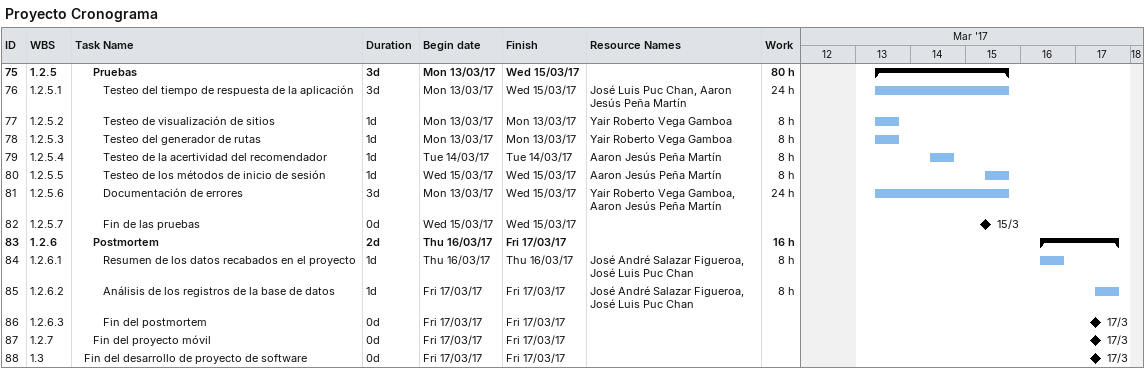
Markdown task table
Proyecto Cronograma

| ID | WBS | Task | Duration | Start | Finish | Resources | Work (h) |
|---|---|---|---|---|---|---|---|
| 75 | 1.2.5 | **Pruebas** | 3d | 2017-03-13 | 2017-03-15 |  | 80 |
| 76 | 1.2.5.1 | Testeo del tiempo de respuesta de la aplicación | 3d | 2017-03-13 | 2017-03-15 | José Luis Puc Chan, Aaron Jesús Peña Martín | 24 |
| 77 | 1.2.5.2 | Testeo de visualización de sitios | 1d | 2017-03-13 | 2017-03-13 | Yair Roberto Vega Gamboa | 8 |
| 78 | 1.2.5.3 | Testeo del generador de rutas | 1d | 2017-03-13 | 2017-03-13 | Yair Roberto Vega Gamboa | 8 |
| 79 | 1.2.5.4 | Testeo de la acertividad del recomendador | 1d | 2017-03-14 | 2017-03-14 | Aaron Jesús Peña Martín | 8 |
| 80 | 1.2.5.5 | Testeo de los métodos de inicio de sesión | 1d | 2017-03-15 | 2017-03-15 | Aaron Jesús Peña Martín | 8 |
| 81 | 1.2.5.6 | Documentación de errores | 3d | 2017-03-13 | 2017-03-15 | Yair Roberto Vega Gamboa, Aaron Jesús Peña Martín | 24 |
| 82 | 1.2.5.7 | Fin de las pruebas | 0d | 2017-03-15 | 2017-03-15 |  |  |
| 83 | 1.2.6 | **Postmortem** | 2d | 2017-03-16 | 2017-03-17 |  | 16 |
| 84 | 1.2.6.1 | Resumen de los datos recabados en el proyecto | 1d | 2017-03-16 | 2017-03-16 | José André Salazar Figueroa, José Luis Puc Chan | 8 |
| 85 | 1.2.6.2 | Análisis de los registros de la base de datos | 1d | 2017-03-17 | 2017-03-17 | José André Salazar Figueroa, José Luis Puc Chan | 8 |
| 86 | 1.2.6.3 | Fin del postmortem | 0d | 2017-03-17 | 2017-03-17 |  |  |
| 87 | 1.2.7 | Fin del proyecto móvil | 0d | 2017-03-17 | 2017-03-17 |  |  |
| 88 | 1.3 | Fin del desarrollo de proyecto de software | 0d | 2017-03-17 | 2017-03-17 |  |  |
